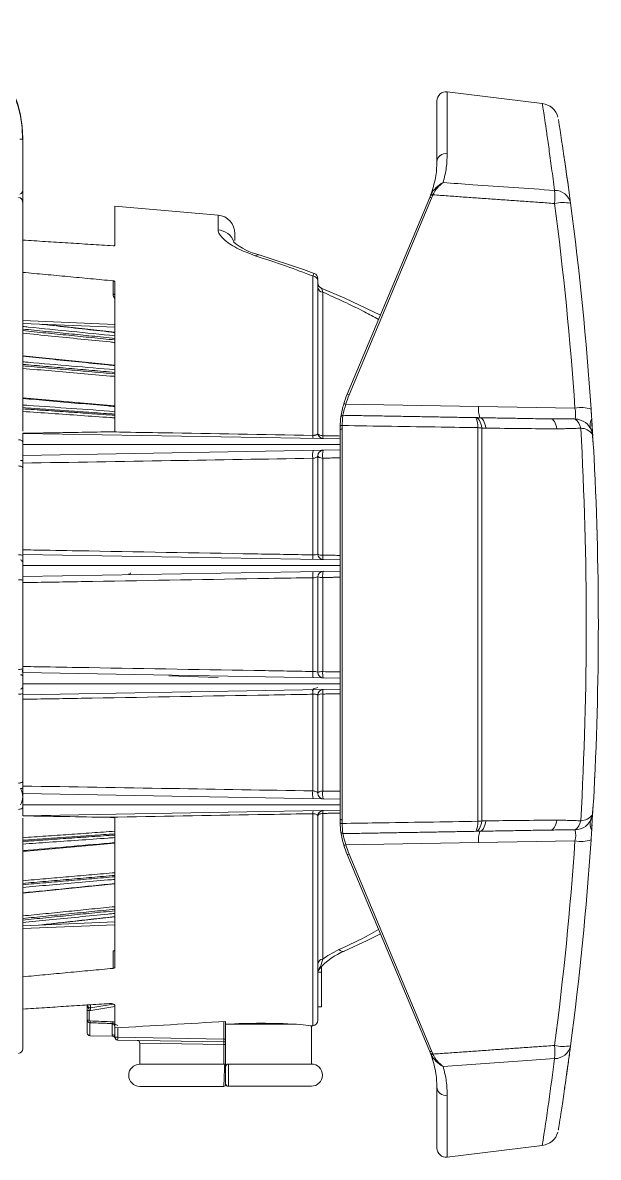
# Model space of a CAD drawing. Extents: x 8 to 113, y 2 to 87.
# Drawn here: x 87.07 to 90.19, y 33.93 to 40.08 of the extents above; entities that cross this region are included whole.
import ezdxf

# ---------------------------------------------------------------- set-up
doc = ezdxf.new("R2010")
doc.units = 0
doc.header["$MEASUREMENT"] = 0
doc.layers.add('OBJECT', color=7, linetype='CONTINUOUS')

msp = doc.modelspace()

# ---------------------------------------------------------------- linework, layer by layer
at = {"layer": 'OBJECT', "linetype": 'Continuous', "lineweight": 15}
for p, q in [((89.889, 39.6401), (89.3736, 39.7033)), ((89.3736, 39.7033), (89.3736, 39.3677)), ((89.3176, 39.3239), (89.3176, 39.6537)), ((89.3176, 39.3727), (89.3176, 39.5193)), ((89.3176, 39.3239), (89.3176, 39.5109)), ((87.0726, 39.4464), (87.0726, 39.4524)), ((87.0726, 39.4464), (87.0726, 39.1653)), ((87.0726, 39.1062), (87.0726, 38.8998)), ((88.1313, 39.0351), (87.5726, 39.084)), ((87.5726, 39.084), (87.5726, 38.8725)), ((88.8315, 38.0647), (89.2786, 39.1304)), ((89.2891, 39.1278), (88.8419, 38.062)), ((88.1313, 38.9553), (88.1313, 39.0351)), ((87.0726, 38.7252), (87.0726, 38.8998)), ((88.2226, 38.9355), (88.2226, 38.8985)), ((87.0726, 38.7147), (87.0726, 38.7252)), ((87.0726, 38.7147), (87.0726, 37.8648)), ((87.5629, 38.607), (87.5629, 38.6794)), ((87.5726, 38.673), (87.5726, 37.8621)), ((88.6452, 37.8418), (88.6452, 38.7056)), ((88.6726, 38.6797), (88.6726, 37.8549)), ((88.6989, 38.6182), (88.6989, 37.8405)), ((87.0726, 38.4638), (87.5726, 38.4429)), ((87.0726, 38.4488), (87.5726, 38.428)), ((87.5726, 38.4005), (87.1808, 38.4443)), ((87.5726, 38.2224), (87.0726, 38.273)), ((87.5726, 38.002), (87.0726, 38.0457)), ((88.8241, 38.0121), (89.5432, 37.9995)), ((89.5432, 37.9995), (90.0657, 37.9904)), ((90.1568, 37.9317), (90.1568, 37.9322)), ((88.7926, 37.8233), (87.0726, 37.8533)), ((88.7926, 35.7652), (88.7926, 37.8712)), ((88.8038, 37.8756), (88.8038, 35.7609)), ((89.5391, 35.7523), (89.5391, 37.8841)), ((89.5614, 37.8816), (89.5614, 35.7548)), ((90.1626, 37.8221), (90.1625, 37.8225)), ((90.1625, 37.8225), (90.1625, 37.8225)), ((90.1626, 37.8221), (90.1625, 37.8221)), ((88.7926, 37.7634), (87.0726, 37.7333)), ((88.6726, 37.7318), (88.6726, 37.1993)), ((87.0726, 37.6921), (87.0726, 37.2224)), ((88.6452, 37.195), (88.6452, 37.7184)), ((88.6989, 37.7191), (88.6989, 37.194)), ((90.1712, 37.6792), (90.1712, 37.6799)), ((87.0726, 37.2224), (87.0726, 37.191)), ((88.7926, 37.1677), (87.0726, 37.1977)), ((88.7926, 37.1077), (87.0726, 37.0777)), ((87.0726, 37.0577), (87.0726, 37.0448)), ((88.6452, 36.5637), (88.6452, 37.0717)), ((88.6726, 37.0762), (88.6726, 36.5593)), ((88.6989, 37.0726), (88.6989, 36.5629)), ((87.0726, 37.0448), (87.0726, 36.5906)), ((87.0726, 36.5906), (87.0726, 36.5778)), ((88.7926, 36.5277), (87.0726, 36.5577)), ((88.1326, 36.5314), (87.8652, 36.5407)), ((88.7926, 36.4677), (87.0726, 36.4377)), ((87.0726, 36.4444), (87.0726, 36.413)), ((88.6452, 35.917), (88.6452, 36.4404)), ((88.6989, 36.4415), (88.6989, 35.9164)), ((87.0726, 36.413), (87.0726, 35.9434)), ((88.6726, 36.4362), (88.6726, 35.9037)), ((90.1711, 35.9549), (90.1711, 35.956)), ((88.7926, 35.8721), (87.0726, 35.9021)), ((88.7926, 35.8121), (87.0726, 35.7821)), ((87.0726, 35.7698), (87.0726, 34.9207)), ((87.5726, 35.7734), (87.5726, 34.9625)), ((88.6452, 34.6453), (88.6452, 35.7937)), ((88.6726, 35.7806), (88.6726, 34.6752)), ((88.6989, 35.795), (88.6989, 35.0061)), ((90.1615, 35.7975), (90.1615, 35.8025)), ((90.1568, 35.7043), (90.1568, 35.7046)), ((90.1585, 35.7303), (90.1586, 35.7324)), ((90.0657, 35.6461), (89.5432, 35.6369)), ((87.0726, 35.5897), (87.5726, 35.6335)), ((89.5432, 35.6369), (88.8241, 35.6244)), ((89.2786, 34.506), (88.8315, 35.5718)), ((88.8419, 35.5744), (89.2891, 34.5087)), ((87.0726, 35.3624), (87.5726, 35.413)), ((87.181, 35.1911), (87.5726, 35.235)), ((87.5726, 35.2075), (87.0726, 35.1866)), ((87.5726, 35.1925), (87.0726, 35.1716)), ((87.5629, 34.956), (87.5629, 35.0497)), ((88.6926, 34.9652), (88.6926, 34.9352)), ((87.0726, 34.9102), (87.0726, 34.9207)), ((87.0726, 34.7356), (87.0726, 34.9102)), ((88.6926, 34.9352), (88.6728, 34.9352)), ((88.6926, 34.9352), (88.6926, 34.7477)), ((87.0726, 34.7356), (87.0726, 34.5198)), ((87.4226, 34.7282), (87.4332, 34.7282)), ((87.4226, 34.6763), (87.4226, 34.7282)), ((87.4332, 34.7282), (87.4332, 34.6763)), ((87.4401, 34.742), (87.5656, 34.762)), ((87.4401, 34.7587), (87.4401, 34.742)), ((87.5726, 34.7491), (87.4417, 34.7282)), ((87.5726, 34.7548), (87.5726, 34.6336)), ((88.6726, 34.7477), (88.6926, 34.7477)), ((87.4226, 34.6763), (87.4332, 34.6763)), ((87.4226, 34.6058), (87.4226, 34.6763)), ((87.4373, 34.6614), (87.4373, 34.5908)), ((88.1632, 34.5729), (88.1632, 34.668)), ((88.1726, 34.6686), (88.1726, 34.6613)), ((88.1726, 34.6613), (88.1726, 34.5729)), ((87.5578, 34.5978), (87.5578, 34.6538)), ((87.5726, 34.5829), (87.5726, 34.6336)), ((87.5885, 34.6345), (87.5885, 34.5829)), ((88.557, 34.6533), (88.1726, 34.6533)), ((88.6376, 34.6446), (88.6452, 34.6453)), ((88.6376, 34.4377), (88.6376, 34.6446)), ((87.4373, 34.5908), (87.5584, 34.5886)), ((87.5726, 34.5829), (87.5885, 34.5829)), ((88.1624, 34.5579), (87.5873, 34.5679)), ((87.5885, 34.5829), (88.1632, 34.5729)), ((87.7076, 34.5511), (87.7076, 34.4368)), ((88.1623, 34.5429), (87.7076, 34.5511)), ((88.1623, 34.5429), (88.1726, 34.5429)), ((88.1623, 34.4368), (88.1623, 34.5429)), ((88.1632, 34.5729), (88.1726, 34.5729)), ((88.1726, 34.5729), (88.1726, 34.5679)), ((88.1726, 34.4318), (88.1726, 34.5679)), ((87.7076, 34.4368), (88.1623, 34.4368)), ((88.1675, 34.4368), (88.1623, 34.4368)), ((88.1726, 34.4368), (88.1675, 34.4368)), ((88.6376, 34.4377), (88.1876, 34.4377)), ((87.7076, 34.3168), (88.1625, 34.3168)), ((88.6376, 34.3177), (88.1876, 34.3177)), ((88.1876, 34.3177), (88.6116, 34.3177)), ((89.3176, 33.9827), (89.3176, 34.3126)), ((89.3176, 34.1254), (89.3176, 34.3126)), ((89.3176, 34.1172), (89.3176, 34.2638)), ((89.3736, 34.2687), (89.3736, 33.9331)), ((89.3736, 33.9331), (89.889, 33.9964))]:
    msp.add_line(p, q, dxfattribs=at)
at = {"layer": 'OBJECT', "linetype": 'Continuous', "lineweight": 15, "flags": 128}
for points in [[(88.3544, 38.82), (88.3445, 38.8201), (88.3334, 38.8149)], [(88.6529, 38.7194), (88.5948, 38.7403), (88.3544, 38.82)], [(87.5726, 38.602), (87.5724, 38.603), (87.5718, 38.6039), (87.5709, 38.6047), (87.5697, 38.6055), (87.5683, 38.6061), (87.5666, 38.6066), (87.5648, 38.6069), (87.5629, 38.607)], [(89.0111, 38.4928), (88.8181, 38.585), (88.691, 38.6397)], [(89.5286, 37.9384), (89.5338, 37.9373), (89.5389, 37.9343), (89.5438, 37.9295), (89.5483, 37.9228), (89.5524, 37.9146), (89.556, 37.9048), (89.559, 37.8938), (89.5614, 37.8816)], [(89.5506, 37.938), (89.5558, 37.9369), (89.5608, 37.9339), (89.5657, 37.9291), (89.5702, 37.9225), (89.5743, 37.9142), (89.5779, 37.9045), (89.5809, 37.8935), (89.5833, 37.8814)], [(89.9353, 37.9313), (89.9404, 37.9303), (89.9454, 37.9274), (89.9502, 37.9228), (89.9547, 37.9166), (89.9588, 37.9087), (89.9625, 37.8995), (89.9656, 37.8889), (89.9681, 37.8774)], [(90.1581, 37.9121), (90.1572, 37.9257), (90.1568, 37.9322)], [(90.1592, 37.8949), (90.1584, 37.9075), (90.1581, 37.9121)], [(88.6989, 37.8405), (88.6936, 37.841), (88.6886, 37.842), (88.684, 37.8435), (88.6801, 37.8453), (88.6769, 37.8474), (88.6745, 37.8497), (88.673, 37.8523), (88.6726, 37.8549)], [(88.7926, 37.8712), (88.7928, 37.8721), (88.7934, 37.873), (88.7945, 37.8738), (88.7959, 37.8745), (88.7976, 37.8751), (88.7996, 37.8754), (88.8017, 37.8756), (88.8038, 37.8756)], [(88.793, 37.8917), (88.7932, 37.8926), (88.7939, 37.8935), (88.795, 37.8943), (88.7964, 37.8949), (88.7981, 37.8954), (88.8, 37.8957), (88.8021, 37.8958), (88.8042, 37.8957)], [(87.0726, 37.8078), (87.0721, 37.8097), (87.0709, 37.8116), (87.069, 37.8134), (87.0663, 37.8149), (87.063, 37.8163), (87.0592, 37.8173), (87.055, 37.8181), (87.0506, 37.8185)], [(88.6989, 37.7191), (88.6936, 37.7196), (88.6886, 37.7204), (88.684, 37.7217), (88.6801, 37.7233), (88.6769, 37.7252), (88.6745, 37.7272), (88.673, 37.7295), (88.6726, 37.7318)], [(87.0726, 37.6674), (87.0721, 37.6691), (87.0709, 37.6707), (87.069, 37.6722), (87.0663, 37.6736), (87.063, 37.6747), (87.0592, 37.6756), (87.055, 37.6763), (87.0506, 37.6766)], [(87.0726, 36.5396), (87.0724, 36.5406), (87.0718, 36.5415), (87.0709, 36.5424), (87.0696, 36.5433), (87.0681, 36.5441), (87.0662, 36.5448), (87.064, 36.5455), (87.0616, 36.5461)], [(88.6726, 36.4767), (88.6494, 36.4694), (88.6422, 36.4596)], [(87.0726, 35.968), (87.0721, 35.9663), (87.0709, 35.9647), (87.069, 35.9632), (87.0663, 35.9619), (87.063, 35.9607), (87.0592, 35.9598), (87.055, 35.9592), (87.0506, 35.9588)], [(88.6989, 35.9164), (88.6936, 35.9159), (88.6886, 35.915), (88.684, 35.9137), (88.6801, 35.9121), (88.6769, 35.9103), (88.6745, 35.9082), (88.673, 35.906), (88.6726, 35.9037)], [(87.0726, 35.8277), (87.0721, 35.8257), (87.0709, 35.8238), (87.069, 35.8221), (87.0663, 35.8205), (87.063, 35.8192), (87.0592, 35.8181), (87.055, 35.8174), (87.0506, 35.817)], [(88.6989, 35.795), (88.6936, 35.7944), (88.6886, 35.7934), (88.684, 35.792), (88.6801, 35.7902), (88.6769, 35.7881), (88.6745, 35.7857), (88.673, 35.7832), (88.6726, 35.7806)], [(88.7926, 35.7652), (88.7928, 35.7643), (88.7934, 35.7634), (88.7945, 35.7626), (88.7959, 35.7619), (88.7976, 35.7614), (88.7996, 35.761), (88.8017, 35.7608), (88.8038, 35.7609)], [(88.793, 35.7448), (88.7932, 35.7438), (88.7939, 35.743), (88.795, 35.7422), (88.7964, 35.7415), (88.7981, 35.7411), (88.8, 35.7408), (88.8021, 35.7406), (88.8042, 35.7407)], [(89.5286, 35.6981), (89.5338, 35.6991), (89.5389, 35.7021), (89.5438, 35.707), (89.5483, 35.7136), (89.5524, 35.7219), (89.556, 35.7316), (89.559, 35.7427), (89.5614, 35.7548)], [(89.5506, 35.6985), (89.5558, 35.6995), (89.5608, 35.7025), (89.5657, 35.7073), (89.5702, 35.7139), (89.5743, 35.7222), (89.5779, 35.7319), (89.5809, 35.7429), (89.5833, 35.755)], [(89.9353, 35.7052), (89.9404, 35.7062), (89.9454, 35.709), (89.9502, 35.7136), (89.9547, 35.7199), (89.9588, 35.7277), (89.9625, 35.737), (89.9656, 35.7475), (89.9681, 35.7591)], [(88.8156, 35.0494), (88.94, 35.1072), (89.0112, 35.1435)]]:
    msp.add_lwpolyline(points, dxfattribs=at)
at = {"layer": 'OBJECT', "linetype": 'Continuous', "lineweight": 15}
for centre, radius, start, end in [((86.4476, 39.4524), 0.625, 0, 88.5), ((86.4466, 39.4474), 0.6259, 359.91067, 88.41734), ((89.3676, 39.6537), 0.05, 83, 180), ((89.8796, 39.5423), 0.0969, 14.10373, 84.49195), ((69.4199, 36.3239), 20.8082, 7.66476, 8.92565), ((87.0613, 39.3037), 0.1431, 85.49926, 91.49418), ((89.3656, 39.3203), 0.0481, 80.33602, 175.7011), ((72.4391, 36.7653), 17.7571, 7.64367, 8.40598), ((89.4137, 39.0805), 0.1446, 115.40307, 152.21213), ((89.4449, 39.0763), 0.1639, 124.66607, 155.27276), ((88.8176, 39.3239), 0.5, 337.24, 338.78978), ((89.285, 39.1243), 0.0187, 60.359, 93.90276), ((89.2855, 39.1279), 0.02, 58.15088, 89.10735), ((88.8188, 39.3251), 0.51, 337.24, 338.78978), ((89.4537, 39.1336), 0.5028, 355.9608, 4.0392), ((89.9562, 39.0811), 0.0879, 11.86594, 90.62162), ((87.0476, 39.1061), 0.0249, 0.09889, 83.1348), ((89.2795, 39.112), 0.0185, 58.74932, 92.6715), ((90.0011, 38.8991), 0.2042, 78.3888, 102.96909), ((72.8277, 36.8303), 17.277, 3.85006, 7.54267), ((72.8156, 36.8182), 17.377, 3.85006, 7.54267), ((88.1226, 38.9355), 0.1, 0, 85), ((88.1238, 38.8562), 0.0994, 19.75016, 85.7192), ((88.4288, 39.1413), 0.3294, 229.44253, 257.05954), ((88.6426, 38.6913), 0.03, 359.99694, 69.85263), ((88.6448, 38.6778), 0.0278, 3.8449, 89.18995), ((88.7026, 38.668), 0.03, 180.00385, 247.96462), ((87.591, 38.6056), 0.0282, 177.25488, 229.10347), ((88.6999, 38.6456), 0.0274, 184.19055, 267.88861), ((89.2926, 37.8712), 0.5, 157.24, 163.44278), ((89.2938, 37.8724), 0.49, 157.24, 163.44278), ((88.8323, 38.0462), 0.0185, 58.74932, 92.6715), ((89.2926, 37.8712), 0.5, 163.44278, 171.81761), ((89.7835, 37.7223), 1.0022, 163.19179, 166.80908), ((88.8159, 37.9942), 0.0197, 65.23096, 97.50519), ((89.6709, 37.9835), 0.1287, 172.84507, 200.70556), ((90.0981, 37.8009), 0.1923, 73.29318, 99.67494), ((89.9274, 37.9572), 0.1423, 349.36756, 13.48027), ((89.2926, 37.8712), 0.5, 171.81761, 177.65484), ((88.8075, 37.941), 0.01, 89, 171.81761), ((89.4469, 37.8945), 0.0928, 353.58032, 28.21235), ((90.0163, 37.8664), 0.0822, 10.32532, 51.7456), ((90.064, 37.8318), 0.0992, 19.27382, 88.14359), ((90.2224, 37.8982), 0.0742, 153.80321, 207.69806), ((90.2162, 37.899), 0.0679, 150.91919, 210.49575), ((73.0734, 36.8264), 17.1181, 3.39097, 3.69835), ((88.7026, 37.8549), 0.03, 180, 269), ((89.5279, 37.6821), 0.2023, 80.45348, 86.82264), ((71.2072, 36.8182), 18.9199, 356.77942, 3.22058), ((90.0963, 37.8022), 0.0789, 35.68421, 89.36297), ((88.6815, 37.8384), 0.0365, 174.79014, 200.18723), ((88.7248, 37.8376), 0.0261, 173.63787, 209.12104), ((90.1617, 37.8399), 0.000966, 260.48022, 328.15533), ((90.1617, 37.8393), 0.000986, 260.16471, 327.34182), ((90.1623, 37.8302), 0.00107, 260.68957, 320.77069), ((88.7586, 37.7341), 0.1145, 166.49587, 187.85545), ((88.7026, 37.7318), 0.03, 91, 180), ((88.7829, 37.7344), 0.0854, 161.2821, 190.32908), ((72.8156, 36.8182), 17.377, 356.82154, 3.17846), ((87.0634, 37.7508), 0.0454, 267.76178, 281.68604), ((75.7876, 36.9594), 14.4016, 2.67017, 2.84975), ((87.0554, 37.1596), 0.0358, 61.40718, 97.78469), ((88.7146, 37.1884), 0.0698, 174.54521, 195.09238), ((88.6515, 37.245), 0.0504, 262.82402, 294.7566), ((88.7026, 37.1993), 0.03, 180, 269), ((88.6931, 37.2334), 0.0399, 238.90527, 278.30713), ((88.7491, 37.1878), 0.0506, 172.99384, 201.46955), ((87.0584, 37.1534), 0.0144, 9.56784, 77.20933), ((87.0556, 37.0081), 0.0524, 71.10126, 95.43641), ((87.6466, 37.1011), 0.0111, 289.89803, 339.74418), ((88.7434, 37.0824), 0.0988, 166.65022, 186.20394), ((88.6499, 37.1288), 0.0573, 265.21832, 293.24201), ((88.7026, 37.0762), 0.03, 91, 180), ((88.693, 37.1275), 0.0552, 248.29109, 276.16294), ((88.771, 37.0828), 0.0728, 161.27783, 188.06697), ((87.0556, 36.6274), 0.0524, 264.56359, 288.89874), ((87.035, 36.5727), 0.0375, 340.0765, 0.56142), ((88.7434, 36.553), 0.0988, 173.79606, 193.34978), ((88.6489, 36.5002), 0.0637, 68.18791, 93.35175), ((88.693, 36.508), 0.0552, 83.83706, 111.70891), ((88.771, 36.5527), 0.0728, 171.93303, 198.72217), ((88.7026, 36.5593), 0.03, 180, 269), ((87.0554, 36.4758), 0.0358, 262.21531, 298.59282), ((87.0584, 36.482), 0.0144, 282.79067, 350.43216), ((88.7146, 36.447), 0.0698, 164.90762, 185.45479), ((88.6531, 36.401), 0.0402, 61.05514, 101.36425), ((88.7026, 36.4362), 0.03, 91, 180), ((88.6931, 36.402), 0.0399, 81.69287, 121.09473), ((88.7491, 36.4476), 0.0506, 158.53045, 187.00616), ((75.8007, 36.676), 14.3885, 357.13206, 357.33185), ((86.9788, 35.8856), 0.094, 331.75989, 28.24011), ((87.0634, 35.8847), 0.0454, 78.31396, 92.23822), ((88.7586, 35.9014), 0.1145, 172.14455, 193.50413), ((88.7026, 35.9037), 0.03, 180, 269), ((88.7829, 35.9011), 0.0854, 169.67092, 198.7179), ((88.6815, 35.797), 0.0365, 159.81277, 185.20986), ((88.7026, 35.7806), 0.03, 91, 180), ((88.7248, 35.7979), 0.0261, 150.87896, 186.36213), ((90.064, 35.8046), 0.0992, 271.85641, 340.72618), ((90.0963, 35.8342), 0.0789, 270.63703, 324.31579), ((90.2171, 35.7383), 0.0695, 150.32531, 208.17341), ((90.217, 35.7374), 0.0686, 149.84897, 208.7361), ((75.2242, 36.6787), 14.9633, 356.3742, 356.62392), ((90.1617, 35.7966), 0.000966, 31.84467, 99.51978), ((90.1617, 35.7972), 0.000986, 32.65818, 99.83529), ((90.1623, 35.8062), 0.00107, 39.22931, 99.31043), ((89.2926, 35.7652), 0.5, 182.34516, 188.18239), ((94.3447, 36.0674), 5.5502, 183.37466, 183.94605), ((89.4469, 35.7419), 0.0928, 331.78765, 6.41968), ((89.5279, 35.9543), 0.2023, 273.17736, 279.54652), ((89.9372, 35.679), 0.1327, 345.62786, 11.52431), ((90.0163, 35.77), 0.0822, 308.2544, 349.67468), ((77.0385, 36.5481), 13.1455, 356.31951, 356.43315), ((88.8075, 35.6955), 0.01, 188.18239, 271), ((89.2926, 35.7652), 0.5, 188.18239, 196.55722), ((68.2286, 30.1388), 21.3135, 14.91453, 15.0846), ((89.6709, 35.653), 0.1287, 159.29444, 187.15493), ((72.8277, 36.8061), 17.277, 352.45733, 356.14994), ((72.8156, 36.8182), 17.377, 352.45733, 356.14994), ((90.0981, 35.8356), 0.1923, 260.32506, 286.70682), ((88.8159, 35.6422), 0.0197, 262.49481, 294.76904), ((89.2926, 35.7652), 0.5, 196.55722, 202.76), ((89.2938, 35.764), 0.49, 196.55722, 202.76), ((88.8323, 35.5902), 0.0185, 267.3285, 301.25068), ((88.9351, 34.7395), 0.3317, 111.02235, 139.72032), ((88.8076, 35.0763), 0.0282, 222.45081, 286.56714), ((88.7, 34.9786), 0.0275, 92.28855, 175.98617), ((88.7026, 34.9318), 0.03, 137.37844, 179.96792), ((87.4395, 34.759), 0.017, 174.16975, 272.01971), ((87.4373, 34.7559), 0.028, 261.68181, 279.04138), ((87.5494, 34.7474), 0.1095, 182.80914, 190.0826), ((87.4376, 34.6764), 0.015, 180.29178, 268.97789), ((87.4384, 34.6762), 0.00517, 179.05811, 267.12147), ((87.3757, 34.6716), 0.0624, 350.5903, 359.51827), ((87.4996, 34.6672), 0.062, 350.56122, 359.55789), ((87.5367, 34.5526), 0.1071, 61.06387, 77.02259), ((88.3648, 31.0513), 3.6072, 86.94555, 93.05445), ((88.6426, 34.6752), 0.03, 275, 0), ((87.4376, 34.6058), 0.015, 180, 269), ((87.5578, 34.6391), 0.0148, 0.85884, 89.87294), ((87.5576, 34.5829), 0.015, 0.11763, 89.12272), ((87.5594, 34.574), 0.0145, 20.26389, 93.83531), ((87.5876, 34.5829), 0.015, 180, 269), ((87.5311, 34.5802), 0.0575, 347.69945, 2.72709), ((87.6926, 34.5511), 0.015, 0.0862, 89), ((88.4096, 34.5496), 0.2474, 178.09039, 181.56378), ((88.0743, 34.5703), 0.089, 351.9629, 1.64964), ((88.1626, 34.5679), 0.01, 269, 0), ((90.0011, 34.7373), 0.2042, 257.03091, 281.6112), ((89.4537, 34.5029), 0.5028, 355.9608, 4.0392), ((89.9562, 34.5553), 0.0879, 269.37838, 348.13406), ((87.0476, 34.5198), 0.025, 277, 0), ((89.2795, 34.5245), 0.0185, 267.3285, 301.25068), ((88.8176, 34.3126), 0.5, 21.21022, 22.76), ((89.285, 34.5122), 0.0187, 266.09724, 299.641), ((89.2855, 34.5086), 0.02, 270.89265, 301.84912), ((89.4137, 34.556), 0.1446, 207.78787, 244.59693), ((88.8188, 34.3114), 0.51, 21.21022, 22.76), ((89.4443, 34.5596), 0.1631, 204.65557, 235.4056), ((87.7076, 34.3768), 0.06, 90, 270), ((88.1676, 34.4319), 0.00497, 359.60694, 90.38427), ((88.1876, 34.4227), 0.015, 90.00225, 180.00023), ((85.4455, 34.3777), 2.7427, 358.74648, 1.25352), ((88.6376, 34.3777), 0.06, 270, 90), ((71.6297, 36.8094), 18.4746, 351.24333, 352.71738), ((88.162, 34.3276), 0.0105, 273.49712, 0.67201), ((88.1876, 34.3327), 0.015, 180, 270), ((89.3656, 34.3162), 0.0481, 184.2989, 279.66398), ((89.8793, 34.0942), 0.0971, 275.57287, 345.36222), ((89.3676, 33.9827), 0.05, 180, 277)]:
    msp.add_arc(centre, radius, start, end, dxfattribs=at)
for centre, major_axis, ratio, start_param, end_param in [((105.566, 36.7777), (37.5393, 0), 0.064085, 4.208421, 4.212173), ((70.8613, 36.8177), (30.3646, 0), 0.08615, 5.295177, 5.319034)]:
    msp.add_ellipse(centre, major_axis=major_axis, ratio=ratio, start_param=start_param, end_param=end_param, dxfattribs=at)
for points, knots in [([(89.9552, 39.169), (89.9499, 39.2101), (89.9392, 39.2923), (89.9249, 39.396), (89.9123, 39.4839), (89.9021, 39.5527), (89.8946, 39.6025), (89.8902, 39.6311), (89.8884, 39.6431), (89.8889, 39.6398), (89.8889, 39.6396)], [0, 0, 0, 0, 0.140225, 0.280448, 0.42471, 0.56897, 0.709215, 0.84946, 0.993869, 1, 1, 1, 1]), ([(89.3176, 39.5973), (89.3176, 39.6016), (89.3176, 39.6109), (89.3176, 39.6147), (89.3176, 39.6168)], [0, 0, 0, 0, 0.468292, 1, 1, 1, 1]), ([(89.3176, 39.3239), (89.3176, 39.3339), (89.3176, 39.3495), (89.3176, 39.3665), (89.3176, 39.3727)], [0, 0, 0, 0, 0.639502, 1, 1, 1, 1]), ([(89.3736, 39.3677), (89.373, 39.3431), (89.3716, 39.2936), (89.3583, 39.2387), (89.3517, 39.2111)], [0, 0, 0, 0, 0.498142, 1, 1, 1, 1]), ([(89.2837, 39.143), (89.294, 39.1748), (89.3147, 39.239), (89.3166, 39.2955), (89.3176, 39.3239)], [0, 0, 0, 0, 0.496567, 1, 1, 1, 1]), ([(89.3517, 39.2111), (89.405, 39.2074), (89.6062, 39.1935), (89.8074, 39.1794), (89.9552, 39.169)], [0, 0, 0, 0, 0.265214, 1, 1, 1, 1]), ([(87.0576, 39.148), (87.0597, 39.1494), (87.0638, 39.1523), (87.0689, 39.1565), (87.0719, 39.1609), (87.0725, 39.1639), (87.0726, 39.1652), (87.0726, 39.1653)], [0, 0, 0, 0, 0.259529, 0.511586, 0.769408, 0.991451, 1, 1, 1, 1]), ([(87.0726, 39.1653), (87.0726, 39.164), (87.0726, 39.1596), (87.0726, 39.1506), (87.0726, 39.1385), (87.0726, 39.1283), (87.0726, 39.1192), (87.0726, 39.1119), (87.0726, 39.1074), (87.0726, 39.1065), (87.0726, 39.1062)], [0, 0, 0, 0, 0.065517, 0.218281, 0.370935, 0.523598, 0.616973, 0.766999, 0.916452, 1, 1, 1, 1]), ([(88.3334, 38.8149), (88.2978, 38.8285), (88.2263, 38.8558), (88.1573, 38.9049), (88.1327, 38.9377), (88.1315, 38.9528), (88.1313, 38.9553)], [0, 0, 0, 0, 0.304165, 0.612213, 0.935018, 1, 1, 1, 1]), ([(87.5726, 38.8725), (87.5724, 38.872), (87.5722, 38.8711), (87.5705, 38.87), (87.5679, 38.8692), (87.5652, 38.8689), (87.5635, 38.869), (87.5629, 38.869)], [0, 0, 0, 0, 0.219651, 0.439264, 0.659733, 0.880541, 1, 1, 1, 1]), ([(88.6452, 38.7056), (88.5976, 38.7234), (88.4942, 38.7619), (88.3897, 38.7964), (88.3334, 38.8149)], [0, 0, 0, 0, 0.460735, 1, 1, 1, 1]), ([(88.6452, 38.7056), (88.6461, 38.7085), (88.6486, 38.7161), (88.6512, 38.7211), (88.6525, 38.7191), (88.6527, 38.7188)], [0, 0, 0, 0, 0.337152, 0.901551, 1, 1, 1, 1]), ([(87.5629, 38.6794), (87.564, 38.6793), (87.5662, 38.6789), (87.5692, 38.6777), (87.5714, 38.676), (87.5724, 38.6743), (87.5725, 38.6733), (87.5726, 38.673)], [0, 0, 0, 0, 0.21974, 0.439443, 0.659967, 0.880761, 1, 1, 1, 1]), ([(88.6726, 38.6866), (88.6726, 38.6864), (88.6726, 38.6853), (88.6726, 38.6823), (88.6726, 38.6797)], [0, 0, 0, 0, 0.136308, 1, 1, 1, 1]), ([(88.691, 38.6397), (88.6919, 38.6389), (88.6943, 38.637), (88.6972, 38.6252), (88.6989, 38.6182)], [0, 0, 0, 0, 0.404281, 1, 1, 1, 1]), ([(89.0015, 38.4699), (88.9762, 38.4838), (88.8772, 38.5379), (88.775, 38.5839), (88.6989, 38.6182)], [0, 0, 0, 0, 0.25619, 1, 1, 1, 1]), ([(87.0726, 38.4319), (87.0826, 38.4308), (87.2493, 38.4141), (87.4159, 38.3973), (87.5726, 38.3816)], [0, 0, 0, 0, 0.060204, 1, 1, 1, 1]), ([(87.5726, 38.3992), (87.5596, 38.4007), (87.4407, 38.414), (87.3042, 38.4292), (87.1806, 38.4431), (87.1629, 38.445)], [0, 0, 0, 0, 0.095086, 0.870447, 1, 1, 1, 1]), ([(87.5726, 38.3454), (87.5641, 38.3463), (87.4498, 38.3578), (87.2832, 38.3745), (87.1249, 38.3904), (87.0726, 38.3957)], [0, 0, 0, 0, 0.050586, 0.685793, 1, 1, 1, 1]), ([(87.5726, 38.2202), (87.5596, 38.2215), (87.4407, 38.2335), (87.2741, 38.2504), (87.1204, 38.266), (87.0726, 38.2708)], [0, 0, 0, 0, 0.077897, 0.713096, 1, 1, 1, 1]), ([(87.0726, 38.2408), (87.0826, 38.24), (87.2493, 38.2255), (87.4159, 38.2111), (87.5726, 38.1975)], [0, 0, 0, 0, 0.060204, 1, 1, 1, 1]), ([(87.5726, 38.1616), (87.5641, 38.1623), (87.4498, 38.1722), (87.2832, 38.1867), (87.1249, 38.2004), (87.0726, 38.2049)], [0, 0, 0, 0, 0.050586, 0.685793, 1, 1, 1, 1]), ([(87.5726, 37.9985), (87.5596, 37.9997), (87.4407, 38.0101), (87.2741, 38.0246), (87.1204, 38.0381), (87.0726, 38.0423)], [0, 0, 0, 0, 0.077897, 0.713096, 1, 1, 1, 1]), ([(87.0726, 38.0066), (87.0826, 38.0059), (87.2493, 37.9942), (87.4159, 37.9825), (87.5726, 37.9715)], [0, 0, 0, 0, 0.060204, 1, 1, 1, 1]), ([(87.5726, 37.937), (87.5641, 37.9376), (87.4498, 37.9456), (87.2832, 37.9573), (87.1249, 37.9684), (87.0726, 37.9721)], [0, 0, 0, 0, 0.050586, 0.685793, 1, 1, 1, 1]), ([(88.8077, 37.951), (88.8077, 37.9498), (88.8077, 37.9476), (88.806, 37.9301), (88.8047, 37.9108), (88.8043, 37.8983), (88.8042, 37.8957)], [0, 0, 0, 0, 0.30705, 0.614016, 0.922363, 1, 1, 1, 1]), ([(87.0726, 37.8533), (87.0726, 37.8533), (87.0726, 37.8533), (87.0732, 37.8534), (87.0756, 37.8534), (87.0867, 37.8536), (87.132, 37.8544), (87.2843, 37.857), (87.4282, 37.8595), (87.537, 37.8614)], [0, 0, 0, 0, 0.000975, 0.002308, 0.005826, 0.020094, 0.076658, 0.30233, 1, 1, 1, 1]), ([(87.0726, 37.8533), (87.0726, 37.8528), (87.0726, 37.8516), (87.0726, 37.842), (87.0726, 37.8271), (87.0726, 37.8099), (87.0726, 37.7983), (87.0726, 37.7933)], [0, 0, 0, 0, 0.19834, 0.412972, 0.627088, 0.843128, 1, 1, 1, 1]), ([(87.537, 37.8614), (87.5569, 37.8611), (87.6565, 37.8593), (88.0259, 37.8528), (88.3754, 37.8466), (88.6452, 37.8418)], [0, 0, 0, 0, 0.053919, 0.269597, 1, 1, 1, 1]), ([(88.6726, 37.8549), (88.6722, 37.8531), (88.6714, 37.8497), (88.6658, 37.8457), (88.6596, 37.8436), (88.6541, 37.8424), (88.6497, 37.8419), (88.6462, 37.8418), (88.6452, 37.8418)], [0, 0, 0, 0, 0.29554, 0.57572, 0.740311, 0.809198, 0.945635, 1, 1, 1, 1]), ([(89.5391, 37.8841), (89.473, 37.8852), (89.228, 37.889), (88.983, 37.8929), (88.8042, 37.8957)], [0, 0, 0, 0, 0.269854, 1, 1, 1, 1]), ([(89.9681, 37.8774), (89.9065, 37.878), (89.7784, 37.8793), (89.65, 37.8807), (89.5833, 37.8814)], [0, 0, 0, 0, 0.480478, 1, 1, 1, 1]), ([(90.1592, 37.8949), (90.1597, 37.8863), (90.1607, 37.8705), (90.1619, 37.8491), (90.1625, 37.8393)], [0, 0, 0, 0, 0.548284, 1, 1, 1, 1]), ([(87.0726, 37.7933), (87.0726, 37.7871), (87.0726, 37.7741), (87.0726, 37.7564), (87.0726, 37.7424), (87.0726, 37.7345), (87.0726, 37.7337), (87.0726, 37.7333)], [0, 0, 0, 0, 0.19834, 0.412972, 0.627088, 0.843128, 1, 1, 1, 1]), ([(87.0726, 37.7933), (87.4825, 37.7933), (87.9334, 37.7933), (88.4253, 37.7933), (88.5483, 37.7933), (88.6708, 37.7933), (88.7522, 37.7933), (88.7926, 37.7933)], [0, 0, 0, 0, 0.71491, 0.786401, 0.857893, 0.929384, 1, 1, 1, 1]), ([(88.6989, 37.8405), (88.7187, 37.8401), (88.7499, 37.8395), (88.7812, 37.839), (88.7926, 37.8388)], [0, 0, 0, 0, 0.635156, 1, 1, 1, 1]), ([(87.0726, 37.6921), (87.0726, 37.6953), (87.0726, 37.7018), (87.0726, 37.712), (87.0726, 37.7212), (87.0726, 37.7283), (87.0726, 37.7326), (87.0726, 37.7331), (87.0726, 37.7333)], [0, 0, 0, 0, 0.171523, 0.343061, 0.514331, 0.685789, 0.857933, 1, 1, 1, 1]), ([(88.6726, 37.7318), (88.6724, 37.7309), (88.6721, 37.7287), (88.669, 37.7253), (88.663, 37.722), (88.6571, 37.7202), (88.6513, 37.7191), (88.6481, 37.7187), (88.6452, 37.7184)], [0, 0, 0, 0, 0.153988, 0.403621, 0.621596, 0.816233, 0.835213, 1, 1, 1, 1]), ([(88.6452, 37.7184), (88.3885, 37.7141), (87.8644, 37.7054), (87.3401, 37.6966), (87.0726, 37.6921)], [0, 0, 0, 0, 0.489597, 1, 1, 1, 1]), ([(87.0726, 37.7063), (87.0726, 37.6978), (87.0726, 37.6845), (87.0726, 37.672), (87.0726, 37.6674)], [0, 0, 0, 0, 0.635084, 1, 1, 1, 1]), ([(87.0726, 37.2224), (87.0925, 37.2221), (87.1921, 37.2204), (87.6105, 37.2131), (88.1148, 37.2043), (88.5394, 37.1969), (88.6452, 37.195)], [0, 0, 0, 0, 0.038008, 0.190039, 0.798163, 1, 1, 1, 1]), ([(87.0726, 37.1977), (87.0726, 37.1981), (87.0726, 37.1987), (87.0726, 37.2039), (87.0726, 37.2116), (87.0726, 37.2183), (87.0726, 37.222), (87.0726, 37.2224)], [0, 0, 0, 0, 0.242889, 0.485801, 0.728123, 0.969552, 1, 1, 1, 1]), ([(87.0726, 37.1977), (87.0726, 37.1972), (87.0726, 37.196), (87.0726, 37.1864), (87.0726, 37.1715), (87.0726, 37.1543), (87.0726, 37.1426), (87.0726, 37.1377)], [0, 0, 0, 0, 0.19834, 0.412972, 0.627088, 0.843128, 1, 1, 1, 1]), ([(88.6989, 37.194), (88.7187, 37.1936), (88.75, 37.1931), (88.7812, 37.1925), (88.7926, 37.1923)], [0, 0, 0, 0, 0.63586, 1, 1, 1, 1]), ([(87.0726, 37.1377), (87.0726, 37.1315), (87.0726, 37.1185), (87.0726, 37.1008), (87.0726, 37.0868), (87.0726, 37.0789), (87.0726, 37.0781), (87.0726, 37.0777)], [0, 0, 0, 0, 0.19834, 0.412972, 0.627088, 0.843128, 1, 1, 1, 1]), ([(87.0726, 37.1377), (87.4825, 37.1377), (87.9334, 37.1377), (88.4253, 37.1377), (88.5483, 37.1377), (88.6708, 37.1377), (88.7522, 37.1377), (88.7926, 37.1377)], [0, 0, 0, 0, 0.71491, 0.786401, 0.857893, 0.929384, 1, 1, 1, 1]), ([(87.0726, 37.0448), (87.0726, 37.0482), (87.0726, 37.055), (87.0726, 37.0644), (87.0726, 37.0718), (87.0726, 37.0768), (87.0726, 37.0774), (87.0726, 37.0777)], [0, 0, 0, 0, 0.201236, 0.402473, 0.603771, 0.805625, 1, 1, 1, 1]), ([(88.6452, 37.0717), (88.6253, 37.0714), (88.5257, 37.0697), (88.1074, 37.0625), (87.6031, 37.0539), (87.1785, 37.0466), (87.0726, 37.0448)], [0, 0, 0, 0, 0.037994, 0.189972, 0.797883, 1, 1, 1, 1]), ([(87.0726, 36.5906), (87.0925, 36.5903), (87.1921, 36.5886), (87.6103, 36.5814), (88.1146, 36.5728), (88.5392, 36.5655), (88.6452, 36.5637)], [0, 0, 0, 0, 0.037994, 0.189972, 0.797883, 1, 1, 1, 1]), ([(87.0726, 36.5577), (87.0726, 36.5581), (87.0726, 36.5587), (87.0726, 36.5639), (87.0726, 36.5716), (87.0726, 36.5809), (87.0726, 36.5875), (87.0726, 36.5906)], [0, 0, 0, 0, 0.203185, 0.40639, 0.609063, 0.81092, 1, 1, 1, 1]), ([(88.6989, 36.5629), (88.7187, 36.5625), (88.75, 36.562), (88.7812, 36.5615), (88.7926, 36.5613)], [0, 0, 0, 0, 0.635541, 1, 1, 1, 1]), ([(87.0726, 36.5577), (87.0726, 36.5572), (87.0726, 36.556), (87.0726, 36.5464), (87.0726, 36.5315), (87.0726, 36.5143), (87.0726, 36.5026), (87.0726, 36.4977)], [0, 0, 0, 0, 0.19834, 0.412972, 0.627088, 0.843128, 1, 1, 1, 1]), ([(87.0726, 36.4977), (87.0726, 36.4915), (87.0726, 36.4785), (87.0726, 36.4608), (87.0726, 36.4468), (87.0726, 36.4389), (87.0726, 36.4381), (87.0726, 36.4377)], [0, 0, 0, 0, 0.19834, 0.412972, 0.627088, 0.843128, 1, 1, 1, 1]), ([(87.0726, 36.4977), (87.4825, 36.4977), (87.9334, 36.4977), (88.4253, 36.4977), (88.5483, 36.4977), (88.6708, 36.4977), (88.7522, 36.4977), (88.7926, 36.4977)], [0, 0, 0, 0, 0.71491, 0.786401, 0.857893, 0.929384, 1, 1, 1, 1]), ([(88.6452, 36.4404), (88.6252, 36.4401), (88.5256, 36.4383), (88.1072, 36.431), (87.6029, 36.4222), (87.1784, 36.4148), (87.0726, 36.413)], [0, 0, 0, 0, 0.038008, 0.190039, 0.798163, 1, 1, 1, 1]), ([(87.0726, 36.413), (87.0726, 36.4163), (87.0726, 36.4228), (87.0726, 36.4307), (87.0726, 36.4361), (87.0726, 36.4377), (87.0726, 36.4377), (87.0726, 36.4377)], [0, 0, 0, 0, 0.240895, 0.481776, 0.723046, 0.965176, 1, 1, 1, 1]), ([(87.0726, 35.968), (87.0726, 35.9598), (87.0726, 35.9471), (87.0726, 35.9339), (87.0726, 35.9292)], [0, 0, 0, 0, 0.642386, 1, 1, 1, 1]), ([(87.0726, 35.9434), (87.3401, 35.9389), (87.8644, 35.9301), (88.3885, 35.9213), (88.6452, 35.917)], [0, 0, 0, 0, 0.510403, 1, 1, 1, 1]), ([(87.0726, 35.9021), (87.0726, 35.9024), (87.0726, 35.9031), (87.0726, 35.9083), (87.0726, 35.916), (87.0726, 35.9255), (87.0726, 35.9351), (87.0726, 35.9408), (87.0726, 35.9434)], [0, 0, 0, 0, 0.173469, 0.346958, 0.519882, 0.691915, 0.863313, 1, 1, 1, 1]), ([(87.0726, 35.9021), (87.0726, 35.9015), (87.0726, 35.9004), (87.0726, 35.8907), (87.0726, 35.8759), (87.0726, 35.8587), (87.0726, 35.847), (87.0726, 35.8421)], [0, 0, 0, 0, 0.19834, 0.412972, 0.627088, 0.843128, 1, 1, 1, 1]), ([(88.6726, 35.9037), (88.6722, 35.9052), (88.6714, 35.9083), (88.6656, 35.9124), (88.6574, 35.9153), (88.6502, 35.9165), (88.6465, 35.9169), (88.6454, 35.917), (88.6452, 35.917)], [0, 0, 0, 0, 0.279064, 0.547769, 0.784502, 0.941814, 0.984377, 1, 1, 1, 1]), ([(88.6989, 35.9164), (88.7187, 35.916), (88.7499, 35.9155), (88.7811, 35.915), (88.7926, 35.9148)], [0, 0, 0, 0, 0.634031, 1, 1, 1, 1]), ([(87.0726, 35.8421), (87.0726, 35.8359), (87.0726, 35.8229), (87.0726, 35.8052), (87.0726, 35.7912), (87.0726, 35.7833), (87.0726, 35.7825), (87.0726, 35.7821)], [0, 0, 0, 0, 0.19834, 0.412972, 0.627088, 0.843128, 1, 1, 1, 1]), ([(87.0726, 35.8421), (87.4825, 35.8421), (87.9334, 35.8421), (88.4253, 35.8421), (88.5483, 35.8421), (88.6708, 35.8421), (88.7522, 35.8421), (88.7926, 35.8421)], [0, 0, 0, 0, 0.71491, 0.786401, 0.857893, 0.929384, 1, 1, 1, 1]), ([(87.537, 35.774), (87.5171, 35.7743), (87.4177, 35.7761), (87.2996, 35.7781), (87.1893, 35.7801), (87.1499, 35.7808), (87.1236, 35.7812), (87.1061, 35.7815), (87.0945, 35.7817), (87.0868, 35.7819), (87.0817, 35.7819), (87.0783, 35.782), (87.0761, 35.782), (87.0745, 35.7821), (87.0734, 35.7821), (87.0728, 35.7821), (87.0726, 35.7821), (87.0726, 35.7821), (87.0726, 35.7821)], [0, 0, 0, 0, 0.127433, 0.63719, 0.757481, 0.837833, 0.891511, 0.927378, 0.951357, 0.967404, 0.978161, 0.985394, 0.990279, 0.993605, 0.996866, 0.998214, 0.999323, 1, 1, 1, 1]), ([(88.6452, 35.7937), (88.6253, 35.7933), (88.5257, 35.7916), (88.1563, 35.785), (87.8068, 35.7788), (87.537, 35.774)], [0, 0, 0, 0, 0.053919, 0.269597, 1, 1, 1, 1]), ([(88.6452, 35.7937), (88.6478, 35.7936), (88.651, 35.7935), (88.6567, 35.7926), (88.6626, 35.7911), (88.6686, 35.788), (88.672, 35.7843), (88.6724, 35.7817), (88.6726, 35.7806)], [0, 0, 0, 0, 0.146052, 0.170601, 0.352518, 0.560068, 0.807091, 1, 1, 1, 1]), ([(88.8042, 35.7407), (88.8664, 35.7417), (89.1114, 35.7456), (89.3563, 35.7494), (89.5391, 35.7523)], [0, 0, 0, 0, 0.25403, 1, 1, 1, 1]), ([(89.5833, 35.755), (89.645, 35.7557), (89.7734, 35.7571), (89.9015, 35.7584), (89.9681, 35.7591)], [0, 0, 0, 0, 0.480478, 1, 1, 1, 1]), ([(90.1568, 35.7044), (90.1568, 35.7043), (90.1557, 35.6877), (90.1545, 35.6695), (90.1533, 35.6514)], [0, 0, 0, 0, 0.008018, 1, 1, 1, 1]), ([(87.5726, 35.664), (87.5596, 35.6631), (87.4407, 35.6547), (87.2741, 35.643), (87.1204, 35.6322), (87.0726, 35.6289)], [0, 0, 0, 0, 0.077897, 0.713096, 1, 1, 1, 1]), ([(87.0726, 35.5932), (87.0826, 35.594), (87.2493, 35.6086), (87.4159, 35.6232), (87.5726, 35.6369)], [0, 0, 0, 0, 0.060204, 1, 1, 1, 1]), ([(87.5726, 35.438), (87.5596, 35.4368), (87.4407, 35.4265), (87.2741, 35.4121), (87.1204, 35.3988), (87.0726, 35.3946)], [0, 0, 0, 0, 0.077897, 0.713096, 1, 1, 1, 1]), ([(87.0726, 35.3646), (87.0826, 35.3657), (87.2493, 35.3825), (87.4159, 35.3994), (87.5726, 35.4153)], [0, 0, 0, 0, 0.060204, 1, 1, 1, 1]), ([(87.5726, 35.2539), (87.5596, 35.2526), (87.4407, 35.2406), (87.2741, 35.2239), (87.1204, 35.2084), (87.0726, 35.2036)], [0, 0, 0, 0, 0.077897, 0.713096, 1, 1, 1, 1]), ([(88.7868, 35.0573), (88.8422, 35.0827), (88.915, 35.1162), (88.9848, 35.1567), (89.0016, 35.1664)], [0, 0, 0, 0, 0.759997, 1, 1, 1, 1]), ([(87.5629, 35.0497), (87.564, 35.0499), (87.5663, 35.0503), (87.5692, 35.0517), (87.5714, 35.0535), (87.5724, 35.0552), (87.5725, 35.0562), (87.5726, 35.0565)], [0, 0, 0, 0, 0.220975, 0.441907, 0.663713, 0.88522, 1, 1, 1, 1]), ([(88.6989, 35.0061), (88.7113, 35.0146), (88.7377, 35.0328), (88.7698, 35.0488), (88.7868, 35.0573)], [0, 0, 0, 0, 0.468953, 1, 1, 1, 1]), ([(87.5726, 34.9625), (87.5724, 34.9618), (87.5722, 34.9605), (87.5705, 34.9587), (87.5679, 34.9572), (87.5652, 34.9563), (87.5635, 34.9561), (87.5629, 34.956)], [0, 0, 0, 0, 0.219651, 0.439264, 0.659733, 0.880541, 1, 1, 1, 1]), ([(88.6989, 35.0061), (88.6948, 34.9911), (88.6872, 34.9635), (88.6825, 34.958), (88.6804, 34.9554)], [0, 0, 0, 0, 0.545062, 1, 1, 1, 1]), ([(87.4226, 34.7282), (87.4226, 34.7311), (87.4226, 34.7371), (87.4226, 34.7462), (87.4226, 34.7534), (87.4226, 34.7579), (87.4226, 34.7603), (87.4226, 34.7607), (87.4226, 34.7608)], [0, 0, 0, 0, 0.200862, 0.401267, 0.697466, 0.940512, 0.995515, 1, 1, 1, 1]), ([(87.4229, 34.7577), (87.423, 34.7566), (87.4233, 34.7535), (87.4258, 34.7468), (87.4304, 34.7408), (87.4326, 34.7337), (87.433, 34.7298), (87.4332, 34.7282)], [0, 0, 0, 0, 0.102883, 0.292772, 0.671338, 0.856543, 1, 1, 1, 1]), ([(87.5726, 34.7548), (87.5725, 34.7555), (87.5722, 34.7577), (87.569, 34.7609), (87.5624, 34.7638), (87.5536, 34.7654), (87.5468, 34.7653), (87.5435, 34.7652)], [0, 0, 0, 0, 0.119375, 0.340233, 0.560698, 0.78033, 1, 1, 1, 1]), ([(87.5608, 34.657), (87.5541, 34.6573), (87.5209, 34.6584), (87.4797, 34.6599), (87.4452, 34.6611), (87.4373, 34.6614)], [0, 0, 0, 0, 0.161514, 0.807571, 1, 1, 1, 1]), ([(87.5578, 34.6538), (87.5581, 34.6547), (87.5585, 34.6558), (87.5603, 34.6568), (87.5608, 34.657)], [0, 0, 0, 0, 0.767547, 1, 1, 1, 1]), ([(87.5616, 34.6667), (87.5649, 34.6665), (87.5688, 34.6662), (87.572, 34.6641), (87.5726, 34.6638)], [0, 0, 0, 0, 0.833403, 1, 1, 1, 1]), ([(87.5585, 34.5918), (87.5586, 34.5908), (87.5589, 34.5889), (87.5582, 34.5948), (87.5578, 34.5978)], [0, 0, 0, 0, 0.483741, 1, 1, 1, 1]), ([(88.557, 34.6533), (88.5811, 34.6509), (88.624, 34.6466), (88.6428, 34.644), (88.6376, 34.6446), (88.6376, 34.6446)], [0, 0, 0, 0, 0.562072, 0.999971, 1, 1, 1, 1]), ([(87.5732, 34.5784), (87.5733, 34.5783), (87.5733, 34.5781), (87.5732, 34.5787), (87.5732, 34.579)], [0, 0, 0, 0, 0.420552, 1, 1, 1, 1]), ([(88.1726, 34.5679), (88.1726, 34.5676), (88.1726, 34.5672), (88.1726, 34.5643), (88.1726, 34.5629)], [0, 0, 0, 0, 0.534273, 1, 1, 1, 1]), ([(90.0422, 34.5372), (90.0351, 34.4844), (90.0207, 34.3787), (90.0028, 34.2568), (89.9885, 34.1627), (89.9795, 34.105), (89.9753, 34.0786), (89.9759, 34.0825), (89.976, 34.0832)], [0, 0, 0, 0, 0.19029, 0.381169, 0.571437, 0.761853, 0.952888, 1, 1, 1, 1]), ([(89.3176, 34.3126), (89.3166, 34.3406), (89.3147, 34.397), (89.2941, 34.4612), (89.2837, 34.4935)], [0, 0, 0, 0, 0.497068, 1, 1, 1, 1]), ([(90.0385, 34.5092), (90.0347, 34.4814), (90.0271, 34.4257), (90.0181, 34.362), (90.0111, 34.3135), (90.0069, 34.285), (90.0051, 34.2728), (90.0055, 34.2751), (90.0055, 34.2753)], [0, 0, 0, 0, 0.193962, 0.387924, 0.5875, 0.787075, 0.981047, 1, 1, 1, 1]), ([(88.1627, 34.3177), (88.1627, 34.3176), (88.1627, 34.3173), (88.1629, 34.3211), (88.1633, 34.3285), (88.1638, 34.3407), (88.1643, 34.3556), (88.1649, 34.3703), (88.1655, 34.385), (88.166, 34.3986), (88.1664, 34.4105), (88.1668, 34.4204), (88.1671, 34.4279), (88.1674, 34.4334), (88.1674, 34.4343), (88.1674, 34.4347)], [0, 0, 0, 0, 0.020974, 0.099419, 0.187608, 0.303941, 0.391795, 0.481358, 0.566448, 0.648251, 0.726766, 0.801993, 0.873935, 0.942593, 1, 1, 1, 1]), ([(88.1726, 34.4318), (88.1726, 34.4316), (88.1726, 34.4311), (88.1726, 34.4272), (88.1726, 34.4213), (88.1726, 34.4134), (88.1726, 34.404), (88.1726, 34.3935), (88.1726, 34.3824), (88.1726, 34.3713), (88.1726, 34.3607), (88.1726, 34.3509), (88.1726, 34.3424), (88.1726, 34.3355), (88.1726, 34.3304), (88.1726, 34.3286), (88.1726, 34.3278)], [0, 0, 0, 0, 0.074498, 0.148565, 0.222385, 0.296095, 0.369016, 0.441766, 0.513507, 0.585083, 0.655531, 0.72587, 0.79509, 0.864284, 0.932517, 1, 1, 1, 1]), ([(88.1726, 34.3327), (88.1726, 34.3329), (88.1726, 34.3334), (88.1726, 34.3386), (88.1726, 34.3487), (88.1726, 34.3621), (88.1726, 34.3772), (88.1726, 34.3924), (88.1726, 34.406), (88.1726, 34.4163), (88.1726, 34.4219), (88.1726, 34.4225), (88.1726, 34.4227)], [0, 0, 0, 0, 0.067331, 0.174866, 0.282356, 0.389819, 0.497281, 0.604771, 0.712306, 0.819888, 0.927502, 1, 1, 1, 1]), ([(89.9552, 34.4674), (89.8892, 34.4628), (89.688, 34.4487), (89.4868, 34.4347), (89.3517, 34.4253)], [0, 0, 0, 0, 0.328344, 1, 1, 1, 1]), ([(89.3517, 34.4253), (89.3583, 34.398), (89.3716, 34.3431), (89.373, 34.2936), (89.3736, 34.2687)], [0, 0, 0, 0, 0.497922, 1, 1, 1, 1]), ([(89.3176, 34.2638), (89.3176, 34.276), (89.3176, 34.2935), (89.3176, 34.3081), (89.3176, 34.3126)], [0, 0, 0, 0, 0.695283, 1, 1, 1, 1]), ([(89.3176, 34.0424), (89.3176, 34.0468), (89.3176, 34.0591), (89.3176, 34.0859), (89.3176, 34.1074), (89.3176, 34.1172)], [0, 0, 0, 0, 0.229912, 0.649087, 1, 1, 1, 1])]:
    msp.add_open_spline(points, degree=3, knots=knots, dxfattribs=at)
for points in [[(89.2837, 39.143), (89.2858, 39.1479)], [(89.2961, 39.1449), (89.2942, 39.1406)], [(89.9552, 39.0982), (89.2961, 39.1449)], [(87.5629, 38.869), (87.0726, 38.8998)], [(87.0726, 38.7252), (87.5629, 38.6794)], [(87.5726, 38.3677), (87.0726, 38.418)], [(87.0726, 38.4095), (87.5726, 38.3592)], [(87.5726, 38.1833), (87.0726, 38.2266)], [(87.0726, 38.2191), (87.5726, 38.1758)], [(87.5726, 37.9573), (87.0726, 37.9924)], [(87.0726, 37.9861), (87.5726, 37.9511)], [(90.1533, 37.985), (90.1568, 37.932)], [(88.8077, 37.951), (89.5286, 37.9384)], [(89.5286, 37.9384), (89.5506, 37.938)], [(89.5506, 37.938), (89.9353, 37.9313)], [(89.9353, 37.9313), (90.0672, 37.931)], [(87.537, 37.8614), (87.5726, 37.8621)], [(88.7926, 37.8712), (88.793, 37.8917)], [(88.8042, 37.8957), (88.8038, 37.8756)], [(89.5833, 37.8814), (89.5614, 37.8816)], [(90.0972, 37.8811), (89.9681, 37.8774)], [(90.1604, 37.8483), (90.1577, 37.8646)], [(87.0726, 37.8078), (87.0726, 37.7933)], [(90.1625, 37.8225), (90.1604, 37.8483)], [(90.1616, 37.8383), (90.1615, 37.8389)], [(90.1621, 37.8292), (90.1616, 37.8383)], [(90.1625, 37.8225), (90.1625, 37.8221)], [(90.1658, 37.7817), (90.1625, 37.8221)], [(87.0726, 37.7041), (87.0688, 37.7043)], [(87.0726, 37.7246), (87.0726, 37.7063)], [(88.7926, 37.7206), (88.6989, 37.7191)], [(87.6504, 37.0907), (87.6465, 37.0905)], [(88.7926, 37.0742), (88.6989, 37.0726)], [(87.0726, 36.5778), (87.0726, 36.5549)], [(87.0726, 36.5391), (87.0749, 36.5391)], [(88.7926, 36.4431), (88.6989, 36.4415)], [(87.0686, 35.9311), (87.0726, 35.9314)], [(87.0726, 35.9292), (87.0726, 35.9129)], [(87.0726, 35.8573), (87.0726, 35.8421)], [(90.1625, 35.8143), (90.1658, 35.8547)], [(87.5726, 35.7734), (87.537, 35.774)], [(88.7926, 35.7967), (88.6989, 35.795)], [(88.793, 35.7448), (88.7926, 35.7652)], [(88.8038, 35.7609), (88.8042, 35.7407)], [(90.1577, 35.7719), (90.1604, 35.7882)], [(90.1604, 35.7882), (90.1625, 35.8139)], [(90.1615, 35.7975), (90.1616, 35.7981)], [(90.1616, 35.7981), (90.1621, 35.8073)], [(90.1625, 35.8143), (90.1625, 35.8139)], [(89.9353, 35.7052), (89.5506, 35.6985)], [(89.5614, 35.7548), (89.5833, 35.755)], [(90.0672, 35.7055), (89.9353, 35.7052)], [(89.9681, 35.7591), (90.0972, 35.7553)], [(90.1562, 35.7116), (90.1576, 35.7324)], [(90.1568, 35.7048), (90.1568, 35.7044)], [(87.0726, 35.6634), (87.5726, 35.6985)], [(87.5726, 35.6844), (87.0726, 35.6493)], [(87.0726, 35.643), (87.5726, 35.6781)], [(89.5286, 35.6981), (88.8077, 35.6855)], [(89.5506, 35.6985), (89.5286, 35.6981)], [(87.0726, 35.4305), (87.5726, 35.4738)], [(87.5726, 35.4597), (87.0726, 35.4164)], [(87.0726, 35.4088), (87.5726, 35.4522)], [(87.0726, 35.2398), (87.5726, 35.29)], [(87.5726, 35.2762), (87.0726, 35.226)], [(87.0726, 35.2174), (87.5726, 35.2677)], [(87.1629, 35.1904), (87.5726, 35.2362)], [(87.5629, 34.956), (87.0726, 34.9102)], [(88.6804, 34.9554), (88.6792, 34.9533)], [(87.0726, 34.7356), (87.5435, 34.7652)], [(89.2961, 34.4916), (89.9552, 34.5383)], [(89.2858, 34.4885), (89.2837, 34.4935)], [(89.2942, 34.4959), (89.2961, 34.4916)], [(88.1674, 34.4347), (88.1675, 34.4368)], [(88.1626, 34.3181), (88.1627, 34.3177)]]:
    msp.add_open_spline(points, degree=1, dxfattribs=at)

doc.saveas('drawing.dxf')
